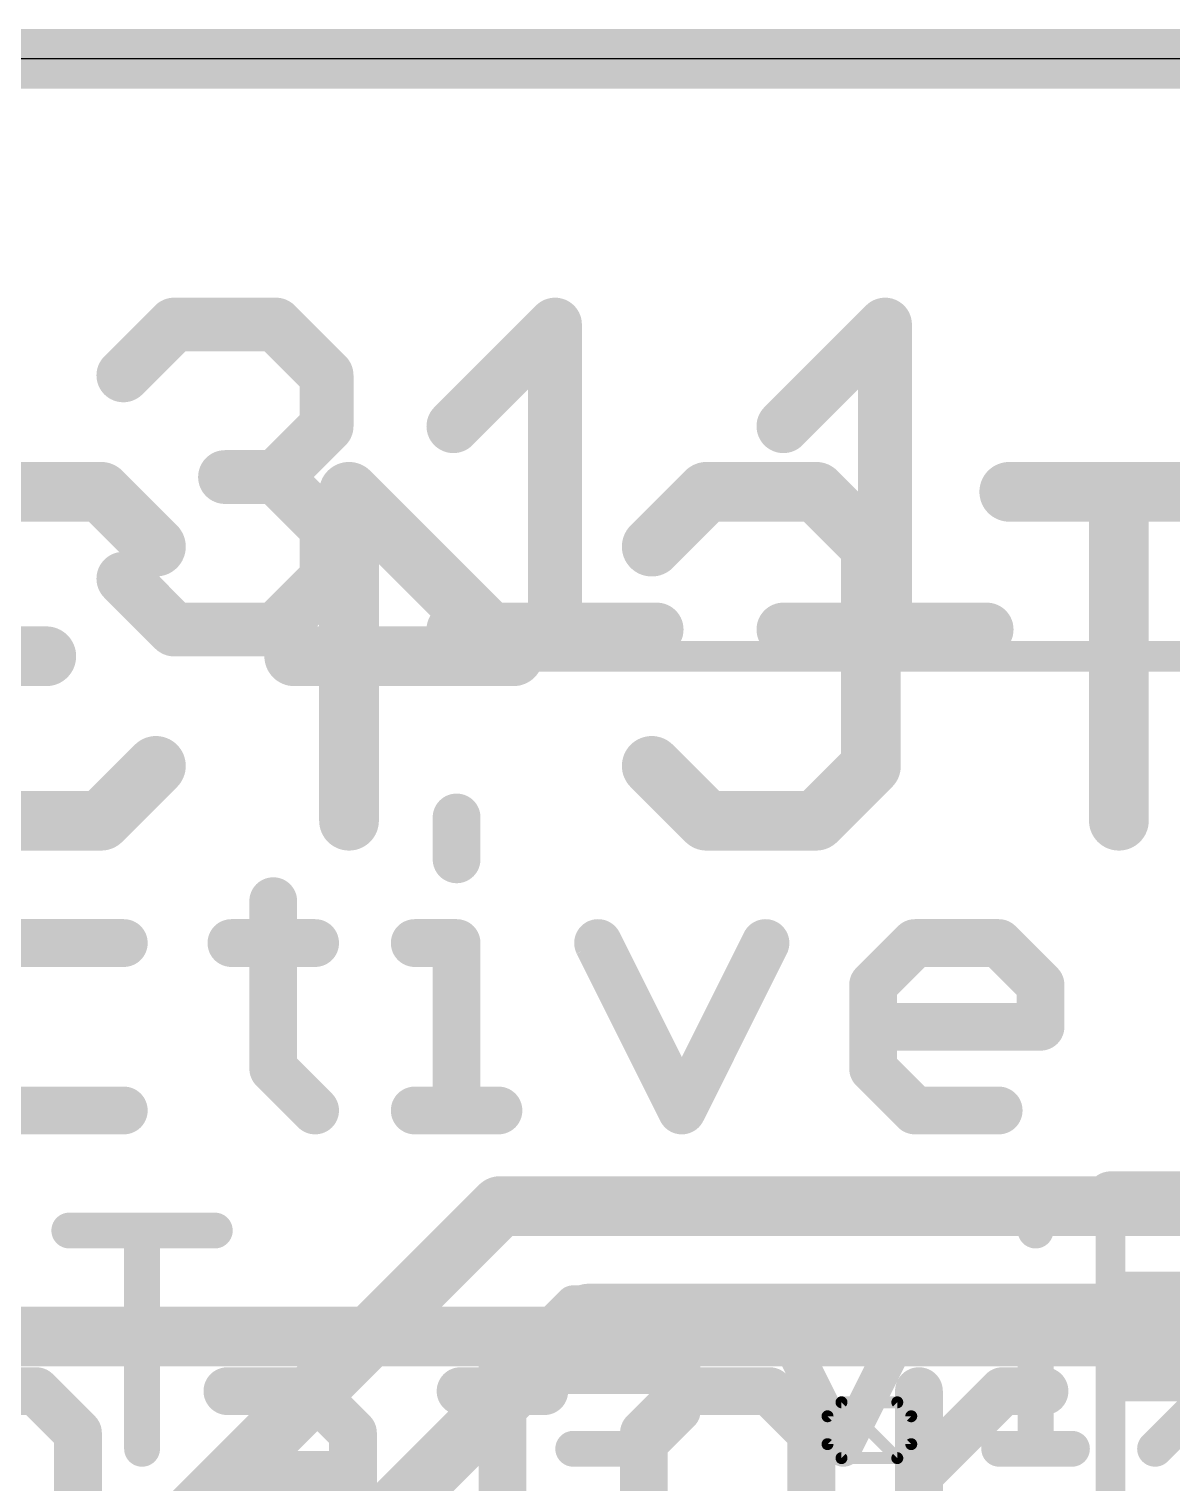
# Model space of a CAD drawing. Extents: x -1.2 to 34.1, y -8.2 to 17.9.
# Drawn here: x 11.27 to 16.13, y 11.73 to 17.91 of the extents above; entities that cross this region are included whole.
import ezdxf

# ---------------------------------------------------------------- set-up
doc = ezdxf.new("R2010")
doc.units = 0
for name, color, linetype in [('1', 12, 'CONTINUOUS'), ('16', 5, 'CONTINUOUS'), ('20', 53, 'CONTINUOUS'), ('21', 40, 'CONTINUOUS'), ('22', 6, 'CONTINUOUS'), ('27', 4, 'CONTINUOUS'), ('29', 253, 'CONTINUOUS'), ('31', 253, 'CONTINUOUS'), ('39', 12, 'CONTINUOUS'), ('47', 253, 'CONTINUOUS')]:
    doc.layers.add(name, color=color, linetype=linetype)

# ---------------------------------------------------------------- blocks, each defined once
blk = doc.blocks.new('RECT')
blk.add_solid([(-0.5, -0.5), (0.5, -0.5), (-0.5, 0.5), (0.5, 0.5)])

msp = doc.modelspace()

# ---------------------------------------------------------------- linework, layer by layer
at = {"layer": '1', "const_width": 0.254}
for points in [[(0, 17.78), (25.4, 17.78)], [(4.911, 12.349), (16.422, 12.349)]]:
    msp.add_lwpolyline(points, dxfattribs=at)
at = {"layer": '16', "const_width": 0.254}
for points in [[(0, 17.78), (25.4, 17.78)], [(8.763, 8.39), (13.2762, 12.9032)], [(13.2762, 12.9032), (20.4504, 12.9032)], [(13.6525, 12.446), (9.779, 8.5725)], [(19.812, 12.446), (13.6525, 12.446)]]:
    msp.add_lwpolyline(points, dxfattribs=at)
at = {"layer": '16', "const_width": 0.127}
for points in [[(13.2762, 12.9667, 1), (13.2762, 12.8397)], [(13.3211, 12.8583, 1), (13.2313, 12.9481)], [(13.6525, 12.5095, 1), (13.6525, 12.3825)], [(13.6974, 12.4011, 1), (13.6076, 12.4909)]]:
    msp.add_lwpolyline(points, format="xyb", dxfattribs=at)
at = {"layer": '20'}
msp.add_line((22.86, 17.78), (2.54, 17.78), dxfattribs=at)
at = {"layer": '21'}
for points, const_width in [([(11.6744, 16.4347), (11.8905, 16.6508)], 0.2286), ([(11.8905, 16.6508), (12.3227, 16.6508)], 0.2286), ([(12.3227, 16.6508), (12.5388, 16.4347)], 0.2286), ([(13.0777, 16.2186), (13.5099, 16.6508)], 0.2286), ([(13.5099, 16.6508), (13.5099, 15.3543)], 0.2286), ([(14.481, 16.2186), (14.9132, 16.6508)], 0.2286), ([(14.9132, 16.6508), (14.9132, 15.3543)], 0.2286), ([(12.5388, 16.4347), (12.5388, 16.2186)], 0.2286), ([(12.5388, 16.2186), (12.3227, 16.0026)], 0.2286), ([(12.3227, 16.0026), (12.1066, 16.0026)], 0.2286), ([(12.3227, 16.0026), (12.5388, 15.7865)], 0.2286), ([(12.5388, 15.7865), (12.5388, 15.5704)], 0.2286), ([(11.8905, 15.3543), (11.6744, 15.5704)], 0.2286), ([(12.5388, 15.5704), (12.3227, 15.3543)], 0.2286), ([(12.3227, 15.3543), (11.8905, 15.3543)], 0.2286), ([(13.0777, 15.3543), (13.9421, 15.3543)], 0.2286), ([(14.481, 15.3543), (15.3453, 15.3543)], 0.2286), ([(13.0914, 14.5553), (13.0914, 14.3773)], 0.2032), ([(12.3118, 14.1994), (12.3118, 13.4876)], 0.2032), ([(11.6763, 14.0214), (11.1424, 14.0214)], 0.2032), ([(12.1339, 14.0214), (12.4898, 14.0214)], 0.2032), ([(12.9135, 14.0214), (13.0914, 14.0214)], 0.2032), ([(13.0914, 14.0214), (13.0914, 13.3096)], 0.2032), ([(13.6931, 14.0214), (14.049, 13.3096)], 0.2032), ([(14.049, 13.3096), (14.4049, 14.0214)], 0.2032), ([(14.8625, 13.8435), (15.0404, 14.0214)], 0.2032), ([(15.0404, 14.0214), (15.3963, 14.0214)], 0.2032), ([(15.3963, 14.0214), (15.5743, 13.8435)], 0.2032), ([(14.8625, 13.4876), (14.8625, 13.8435)], 0.2032), ([(15.5743, 13.8435), (15.5743, 13.6655)], 0.2032), ([(15.5743, 13.6655), (14.8625, 13.6655)], 0.2032), ([(12.3118, 13.4876), (12.4898, 13.3096)], 0.2032), ([(15.0404, 13.3096), (14.8625, 13.4876)], 0.2032), ([(11.1424, 13.3096), (11.6763, 13.3096)], 0.2032), ([(12.9135, 13.3096), (13.2694, 13.3096)], 0.2032), ([(15.3963, 13.3096), (15.0404, 13.3096)], 0.2032), ([(15.872, 12.949), (18.672, 12.949)], 0.2032), ([(13.2863, 12.2944), (13.2863, 11.5826)], 0.2032), ([(10.7696, 12.1164), (11.3034, 12.1164)], 0.2032), ([(11.3034, 12.1164), (11.4814, 11.9385)], 0.2032), ([(12.1169, 12.1164), (12.4728, 12.1164)], 0.2032), ([(12.4728, 12.1164), (12.6508, 11.9385)], 0.2032), ([(13.1084, 12.1164), (13.4643, 12.1164)], 0.2032), ([(14.0659, 12.1164), (13.888, 11.9385)], 0.2032), ([(14.4218, 12.1164), (14.0659, 12.1164)], 0.2032), ([(14.5998, 11.9385), (14.4218, 12.1164)], 0.2032), ([(15.0574, 11.4046), (15.0574, 12.1164)], 0.2032), ([(15.0574, 11.7605), (15.4133, 12.1164)], 0.2032), ([(15.4133, 12.1164), (15.5912, 12.1164)], 0.2032), ([(11.4814, 11.9385), (11.4814, 11.4046)], 0.2032), ([(12.6508, 11.9385), (12.6508, 11.4046)], 0.2032), ([(13.888, 11.9385), (13.888, 11.5826)], 0.2032), ([(14.5998, 11.5826), (14.5998, 11.9385)], 0.2032), ([(11.939, 11.5826), (12.1169, 11.7605)], 0.2032), ([(12.1169, 11.7605), (12.6508, 11.7605)], 0.2032)]:
    msp.add_lwpolyline(points, dxfattribs=dict(at, const_width=const_width))
for points, const_width in [([(11.8905, 16.708, 1), (11.8905, 16.5937)], 0.1143), ([(11.9309, 16.6104, 1), (11.8501, 16.6912)], 0.1143), ([(12.3631, 16.6912, 1), (12.2823, 16.6104)], 0.1143), ([(12.3227, 16.5937, 1), (12.3227, 16.708)], 0.1143), ([(13.567, 16.6508, 1), (13.4527, 16.6508)], 0.1143), ([(13.5503, 16.6104, 1), (13.4695, 16.6912)], 0.1143), ([(14.9703, 16.6508, 1), (14.856, 16.6508)], 0.1143), ([(14.9536, 16.6104, 1), (14.8728, 16.6912)], 0.1143), ([(11.634, 16.4751, 1), (11.7148, 16.3943)], 0.1143), ([(12.5959, 16.4347, 1), (12.4816, 16.4347)], 0.1143), ([(12.4984, 16.3943, 1), (12.5792, 16.4751)], 0.1143), ([(12.5792, 16.1782, 1), (12.4984, 16.259)], 0.1143), ([(12.4816, 16.2186, 1), (12.5959, 16.2186)], 0.1143), ([(13.0373, 16.259, 1), (13.1181, 16.1782)], 0.1143), ([(14.4406, 16.259, 1), (14.5214, 16.1782)], 0.1143), ([(12.1066, 16.0597, 1), (12.1066, 15.9454)], 0.1143), ([(12.3631, 16.043, 1), (12.2823, 15.9621)], 0.1143), ([(12.2823, 16.043, 1), (12.3631, 15.9621)], 0.1143), ([(12.3227, 15.9454, 1), (12.3227, 16.0597)], 0.1143), ([(12.5959, 15.7865, 1), (12.4816, 15.7865)], 0.1143), ([(12.4984, 15.7461, 1), (12.5792, 15.8269)], 0.1143), ([(11.7148, 15.6108, 1), (11.634, 15.53)], 0.1143), ([(12.5792, 15.53, 1), (12.4984, 15.6108)], 0.1143), ([(12.4816, 15.5704, 1), (12.5959, 15.5704)], 0.1143), ([(11.8905, 15.4115, 1), (11.8905, 15.2972)], 0.1143), ([(12.3227, 15.2972, 1), (12.3227, 15.4115)], 0.1143), ([(13.0777, 15.4115, 1), (13.0777, 15.2972)], 0.1143), ([(13.9421, 15.2972, 1), (13.9421, 15.4115)], 0.1143), ([(14.481, 15.4115, 1), (14.481, 15.2972)], 0.1143), ([(15.3453, 15.2972, 1), (15.3453, 15.4115)], 0.1143), ([(11.8501, 15.3139, 1), (11.9309, 15.3947)], 0.1143), ([(12.2823, 15.3947, 1), (12.3631, 15.3139)], 0.1143), ([(13.4527, 15.3543, 1), (13.567, 15.3543)], 0.1143), ([(14.856, 15.3543, 1), (14.9703, 15.3543)], 0.1143), ([(13.1422, 14.5553, 1), (13.0406, 14.5553)], 0.1016), ([(13.0406, 14.3773, 1), (13.1422, 14.3773)], 0.1016), ([(12.3626, 14.1994, 1), (12.261, 14.1994)], 0.1016), ([(11.6763, 13.9706, 1), (11.6763, 14.0722)], 0.1016), ([(12.1339, 14.0722, 1), (12.1339, 13.9706)], 0.1016), ([(12.4898, 13.9706, 1), (12.4898, 14.0722)], 0.1016), ([(12.9135, 14.0722, 1), (12.9135, 13.9706)], 0.1016), ([(13.1422, 14.0214, 1), (13.0406, 14.0214)], 0.1016), ([(13.0914, 13.9706, 1), (13.0914, 14.0722)], 0.1016), ([(13.7385, 14.0441, 1), (13.6476, 13.9987)], 0.1016), ([(14.4503, 13.9987, 1), (14.3594, 14.0441)], 0.1016), ([(15.0404, 14.0722, 1), (15.0404, 13.9706)], 0.1016), ([(15.0763, 13.9855, 1), (15.0045, 14.0573)], 0.1016), ([(15.4323, 14.0573, 1), (15.3604, 13.9855)], 0.1016), ([(15.3963, 13.9706, 1), (15.3963, 14.0722)], 0.1016), ([(14.9133, 13.8435, 1), (14.8117, 13.8435)], 0.1016), ([(14.8266, 13.8794, 1), (14.8984, 13.8075)], 0.1016), ([(15.6251, 13.8435, 1), (15.5235, 13.8435)], 0.1016), ([(15.5384, 13.8075, 1), (15.6102, 13.8794)], 0.1016), ([(14.8625, 13.7163, 1), (14.8625, 13.6147)], 0.1016), ([(15.5743, 13.6147, 1), (15.5743, 13.7163)], 0.1016), ([(15.5235, 13.6655, 1), (15.6251, 13.6655)], 0.1016), ([(12.3478, 13.5235, 1), (12.2759, 13.4516)], 0.1016), ([(12.261, 13.4876, 1), (12.3626, 13.4876)], 0.1016), ([(14.8984, 13.5235, 1), (14.8266, 13.4516)], 0.1016), ([(14.8117, 13.4876, 1), (14.9133, 13.4876)], 0.1016), ([(11.6763, 13.2588, 1), (11.6763, 13.3604)], 0.1016), ([(12.4539, 13.2737, 1), (12.5257, 13.3455)], 0.1016), ([(12.9135, 13.3604, 1), (12.9135, 13.2588)], 0.1016), ([(13.0406, 13.3096, 1), (13.1422, 13.3096)], 0.1016), ([(13.2694, 13.2588, 1), (13.2694, 13.3604)], 0.1016), ([(14.0035, 13.3323, 1), (14.0944, 13.2869)], 0.1016), ([(14.0035, 13.2869, 1), (14.0944, 13.3323)], 0.1016), ([(15.0404, 13.3604, 1), (15.0404, 13.2588)], 0.1016), ([(15.0045, 13.2737, 1), (15.0763, 13.3455)], 0.1016), ([(15.3963, 13.2588, 1), (15.3963, 13.3604)], 0.1016), ([(15.872, 12.9998, 1), (15.872, 12.8982)], 0.1016), ([(13.3371, 12.2944, 1), (13.2355, 12.2944)], 0.1016), ([(11.3394, 12.1523, 1), (11.2675, 12.0805)], 0.1016), ([(11.3034, 12.0656, 1), (11.3034, 12.1672)], 0.1016), ([(12.1169, 12.1672, 1), (12.1169, 12.0656)], 0.1016), ([(12.5088, 12.1523, 1), (12.4369, 12.0805)], 0.1016), ([(12.4728, 12.0656, 1), (12.4728, 12.1672)], 0.1016), ([(13.1084, 12.1672, 1), (13.1084, 12.0656)], 0.1016), ([(13.4643, 12.0656, 1), (13.4643, 12.1672)], 0.1016), ([(14.0659, 12.1672, 1), (14.0659, 12.0656)], 0.1016), ([(14.1018, 12.0805, 1), (14.03, 12.1523)], 0.1016), ([(14.4578, 12.1523, 1), (14.3859, 12.0805)], 0.1016), ([(14.4218, 12.0656, 1), (14.4218, 12.1672)], 0.1016), ([(15.1082, 12.1164, 1), (15.0066, 12.1164)], 0.1016), ([(15.4133, 12.1672, 1), (15.4133, 12.0656)], 0.1016), ([(15.4492, 12.0805, 1), (15.3774, 12.1523)], 0.1016), ([(15.5912, 12.0656, 1), (15.5912, 12.1672)], 0.1016), ([(11.5322, 11.9385, 1), (11.4306, 11.9385)], 0.1016), ([(11.4455, 11.9025, 1), (11.5173, 11.9744)], 0.1016), ([(12.7016, 11.9385, 1), (12.6, 11.9385)], 0.1016), ([(12.6149, 11.9025, 1), (12.6867, 11.9744)], 0.1016), ([(13.9388, 11.9385, 1), (13.8372, 11.9385)], 0.1016), ([(13.8521, 11.9744, 1), (13.9239, 11.9025)], 0.1016), ([(14.6506, 11.9385, 1), (14.549, 11.9385)], 0.1016), ([(14.5639, 11.9025, 1), (14.6357, 11.9744)], 0.1016), ([(12.1169, 11.8113, 1), (12.1169, 11.7097)], 0.1016), ([(12.1529, 11.7246, 1), (12.081, 11.7964)], 0.1016), ([(12.6508, 11.7097, 1), (12.6508, 11.8113)], 0.1016), ([(15.0215, 11.7964, 1), (15.0933, 11.7246)], 0.1016)]:
    msp.add_lwpolyline(points, format="xyb", dxfattribs=dict(at, const_width=const_width))
at = {"layer": '22'}
for points, const_width in [([(11.5799, 15.9397), (11.1138, 15.9397)], 0.254), ([(11.8129, 15.7067), (11.5799, 15.9397)], 0.254), ([(12.634, 14.5415), (12.634, 15.9397)], 0.254), ([(12.634, 15.9397), (13.3331, 15.2406)], 0.254), ([(13.9212, 15.7067), (14.1542, 15.9397)], 0.254), ([(14.1542, 15.9397), (14.6203, 15.9397)], 0.254), ([(14.6203, 15.9397), (14.8533, 15.7067)], 0.254), ([(16.3735, 15.9397), (15.4414, 15.9397)], 0.254), ([(15.9075, 14.5415), (15.9075, 15.9397)], 0.254), ([(14.8533, 15.7067), (14.8533, 14.7745)], 0.254), ([(11.1138, 15.2406), (11.3468, 15.2406)], 0.254), ([(13.3331, 15.2406), (12.401, 15.2406)], 0.254), ([(11.5799, 14.5415), (11.8129, 14.7745)], 0.254), ([(14.1542, 14.5415), (13.9212, 14.7745)], 0.254), ([(14.8533, 14.7745), (14.6203, 14.5415)], 0.254), ([(11.1138, 14.5415), (11.5799, 14.5415)], 0.254), ([(14.6203, 14.5415), (14.1542, 14.5415)], 0.254), ([(15.5533, 12.9539), (15.5533, 12.7992)], 0.1524), ([(12.0633, 12.7992), (11.4447, 12.7992)], 0.1524), ([(11.754, 11.8713), (11.754, 12.7992)], 0.1524), ([(13.5874, 12.4899), (13.4327, 12.3353)], 0.1524), ([(13.8967, 12.4899), (13.5874, 12.4899)], 0.1524), ([(14.0513, 12.3353), (13.8967, 12.4899)], 0.1524), ([(14.736, 11.8713), (14.4267, 12.4899)], 0.1524), ([(15.0453, 12.4899), (14.736, 11.8713)], 0.1524), ([(15.7079, 12.4899), (15.5533, 12.4899)], 0.1524), ([(15.5533, 12.4899), (15.5533, 11.8713)], 0.1524), ([(16.3706, 12.4899), (16.0613, 12.4899)], 0.1524), ([(13.4327, 12.3353), (13.4327, 12.1806)], 0.1524), ([(14.0513, 12.026), (14.0513, 12.3353)], 0.1524), ([(13.4327, 12.1806), (14.0513, 12.1806)], 0.1524), ([(13.8967, 11.8713), (14.0513, 12.026)], 0.1524), ([(16.216, 12.026), (16.0613, 11.8713)], 0.1524), ([(13.5874, 11.8713), (13.8967, 11.8713)], 0.1524), ([(15.7079, 11.8713), (15.3986, 11.8713)], 0.1524)]:
    msp.add_lwpolyline(points, dxfattribs=dict(at, const_width=const_width))
for points, const_width in [([(11.6248, 15.9846, 1), (11.535, 15.8948)], 0.127), ([(11.5799, 15.8762, 1), (11.5799, 16.0032)], 0.127), ([(12.6975, 15.9397, 1), (12.5705, 15.9397)], 0.127), ([(12.6789, 15.9846, 1), (12.5891, 15.8948)], 0.127), ([(14.1542, 16.0032, 1), (14.1542, 15.8762)], 0.127), ([(14.1991, 15.8948, 1), (14.1093, 15.9846)], 0.127), ([(14.6652, 15.9846, 1), (14.5754, 15.8948)], 0.127), ([(14.6203, 15.8762, 1), (14.6203, 16.0032)], 0.127), ([(15.4414, 16.0032, 1), (15.4414, 15.8762)], 0.127), ([(15.971, 15.9397, 1), (15.844, 15.9397)], 0.127), ([(14.9168, 15.7067, 1), (14.7898, 15.7067)], 0.127), ([(11.768, 15.6618, 1), (11.8578, 15.7516)], 0.127), ([(13.8763, 15.7516, 1), (13.9661, 15.6618)], 0.127), ([(14.8084, 15.6618, 1), (14.8982, 15.7516)], 0.127), ([(11.3468, 15.1771, 1), (11.3468, 15.3041)], 0.127), ([(12.401, 15.3041, 1), (12.401, 15.1771)], 0.127), ([(13.2882, 15.1957, 1), (13.378, 15.2855)], 0.127), ([(13.3331, 15.1771, 1), (13.3331, 15.3041)], 0.127), ([(11.8578, 14.7296, 1), (11.768, 14.8194)], 0.127), ([(13.9661, 14.8194, 1), (13.8763, 14.7296)], 0.127), ([(14.8982, 14.7296, 1), (14.8084, 14.8194)], 0.127), ([(14.7898, 14.7745, 1), (14.9168, 14.7745)], 0.127), ([(11.535, 14.5864, 1), (11.6248, 14.4966)], 0.127), ([(11.5799, 14.478, 1), (11.5799, 14.605)], 0.127), ([(14.1542, 14.605, 1), (14.1542, 14.478)], 0.127), ([(14.1093, 14.4966, 1), (14.1991, 14.5864)], 0.127), ([(14.5754, 14.5864, 1), (14.6652, 14.4966)], 0.127), ([(14.6203, 14.478, 1), (14.6203, 14.605)], 0.127), ([(12.5705, 14.5415, 1), (12.6975, 14.5415)], 0.127), ([(15.844, 14.5415, 1), (15.971, 14.5415)], 0.127), ([(15.5914, 12.9539, 1), (15.5152, 12.9539)], 0.0762), ([(11.4447, 12.8373, 1), (11.4447, 12.7611)], 0.0762), ([(11.7921, 12.7992, 1), (11.7159, 12.7992)], 0.0762), ([(12.0633, 12.7611, 1), (12.0633, 12.8373)], 0.0762), ([(15.5152, 12.7992, 1), (15.5914, 12.7992)], 0.0762), ([(13.5874, 12.528, 1), (13.5874, 12.4518)], 0.0762), ([(13.6143, 12.463, 1), (13.5604, 12.5169)], 0.0762), ([(13.9236, 12.5169, 1), (13.8697, 12.463)], 0.0762), ([(13.8967, 12.4518, 1), (13.8967, 12.528)], 0.0762), ([(14.4608, 12.507, 1), (14.3926, 12.4729)], 0.0762), ([(15.0794, 12.4729, 1), (15.0112, 12.507)], 0.0762), ([(15.5533, 12.528, 1), (15.5533, 12.4518)], 0.0762), ([(15.5914, 12.4899, 1), (15.5152, 12.4899)], 0.0762), ([(15.7079, 12.4518, 1), (15.7079, 12.528)], 0.0762), ([(16.0613, 12.528, 1), (16.0613, 12.4518)], 0.0762), ([(13.4708, 12.3353, 1), (13.3946, 12.3353)], 0.0762), ([(13.4058, 12.3622, 1), (13.4596, 12.3083)], 0.0762), ([(14.0894, 12.3353, 1), (14.0132, 12.3353)], 0.0762), ([(14.0244, 12.3083, 1), (14.0782, 12.3622)], 0.0762), ([(13.4327, 12.2187, 1), (13.4327, 12.1425)], 0.0762), ([(14.0513, 12.1425, 1), (14.0513, 12.2187)], 0.0762), ([(13.3946, 12.1806, 1), (13.4708, 12.1806)], 0.0762), ([(14.0132, 12.026, 1), (14.0894, 12.026)], 0.0762), ([(14.0782, 11.999, 1), (14.0244, 12.0529)], 0.0762), ([(13.5874, 11.9094, 1), (13.5874, 11.8332)], 0.0762), ([(13.8697, 11.8983, 1), (13.9236, 11.8444)], 0.0762), ([(13.8967, 11.8332, 1), (13.8967, 11.9094)], 0.0762), ([(15.3986, 11.9094, 1), (15.3986, 11.8332)], 0.0762), ([(15.7079, 11.8332, 1), (15.7079, 11.9094)], 0.0762), ([(16.0344, 11.8983, 1), (16.0882, 11.8444)], 0.0762), ([(11.7159, 11.8713, 1), (11.7921, 11.8713)], 0.0762), ([(14.7019, 11.8884, 1), (14.7701, 11.8543)], 0.0762), ([(14.7019, 11.8543, 1), (14.7701, 11.8884)], 0.0762), ([(15.5152, 11.8713, 1), (15.5914, 11.8713)], 0.0762)]:
    msp.add_lwpolyline(points, format="xyb", dxfattribs=dict(at, const_width=const_width))
at = {"layer": '27', "const_width": 0.0508}
for points in [[(14.6687, 12.0096), (14.728, 12.0689)], [(14.728, 12.0689), (14.9653, 12.0689)], [(14.9653, 11.8317), (14.728, 12.0689)], [(14.9653, 12.0689), (15.0246, 12.0096)], [(14.6687, 11.891), (14.6687, 12.0096)], [(15.0246, 12.0096), (15.0246, 11.891)], [(14.728, 11.8317), (14.6687, 11.891)], [(15.0246, 11.891), (14.9653, 11.8317)], [(14.9653, 11.8317), (14.728, 11.8317)]]:
    msp.add_lwpolyline(points, dxfattribs=at)
at = {"layer": '27', "const_width": 0.0254}
for points in [[(14.728, 12.0816, 1), (14.728, 12.0562)], [(14.737, 12.0779, 1), (14.719, 12.06)], [(14.737, 12.06, 1), (14.719, 12.0779)], [(14.9743, 12.0779, 1), (14.9563, 12.06)], [(14.9653, 12.0562, 1), (14.9653, 12.0816)], [(14.6814, 12.0096, 1), (14.656, 12.0096)], [(14.6597, 12.0186, 1), (14.6777, 12.0006)], [(15.0373, 12.0096, 1), (15.0119, 12.0096)], [(15.0156, 12.0006, 1), (15.0336, 12.0186)], [(14.6777, 11.9, 1), (14.6597, 11.882)], [(14.656, 11.891, 1), (14.6814, 11.891)], [(15.0119, 11.891, 1), (15.0373, 11.891)], [(15.0336, 11.882, 1), (15.0156, 11.9)], [(14.728, 11.8444, 1), (14.728, 11.819)], [(14.719, 11.8227, 1), (14.737, 11.8406)], [(14.9563, 11.8406, 1), (14.9743, 11.8227)], [(14.9563, 11.8227, 1), (14.9743, 11.8406)], [(14.9653, 11.819, 1), (14.9653, 11.8444)]]:
    msp.add_lwpolyline(points, format="xyb", dxfattribs=at)
at = {"layer": '39', "const_width": 0.0635}
for points in [[(15.9038, 12.949, 1), (15.8402, 12.949)], [(15.872, 12.9808, 1), (15.872, 12.9172)]]:
    msp.add_lwpolyline(points, format="xyb", dxfattribs=at)
at = {"layer": '39', "const_width": 0.127}
for points in [[(15.872, 9.149), (15.872, 12.949)], [(15.872, 12.949), (18.672, 12.949)]]:
    msp.add_lwpolyline(points, dxfattribs=at)
at = {"layer": '47', "const_width": 0.13}
for points in [[(12.319, 17.78), (34.081, 17.78)], [(12.7, 15.24), (31.287, 15.24)]]:
    msp.add_lwpolyline(points, dxfattribs=at)
at = {"layer": '47', "const_width": 0.065}
for points in [[(12.319, 17.8125, 1), (12.319, 17.7475)], [(12.7, 15.2725, 1), (12.7, 15.2075)]]:
    msp.add_lwpolyline(points, format="xyb", dxfattribs=at)

# ---------------------------------------------------------------- block references
at = {"layer": '1', "xscale": 0.45, "yscale": 0.9, "rotation": 90}
msp.add_blockref('RECT', (16.422, 12.349), dxfattribs=at)
at = {"layer": '29', "xscale": 0.5516, "yscale": 1.0016, "rotation": 90}
msp.add_blockref('RECT', (16.422, 12.349), dxfattribs=at)
at = {"layer": '31', "xscale": 0.45, "yscale": 0.9, "rotation": 90}
msp.add_blockref('RECT', (16.422, 12.349), dxfattribs=at)

doc.saveas('drawing.dxf')
